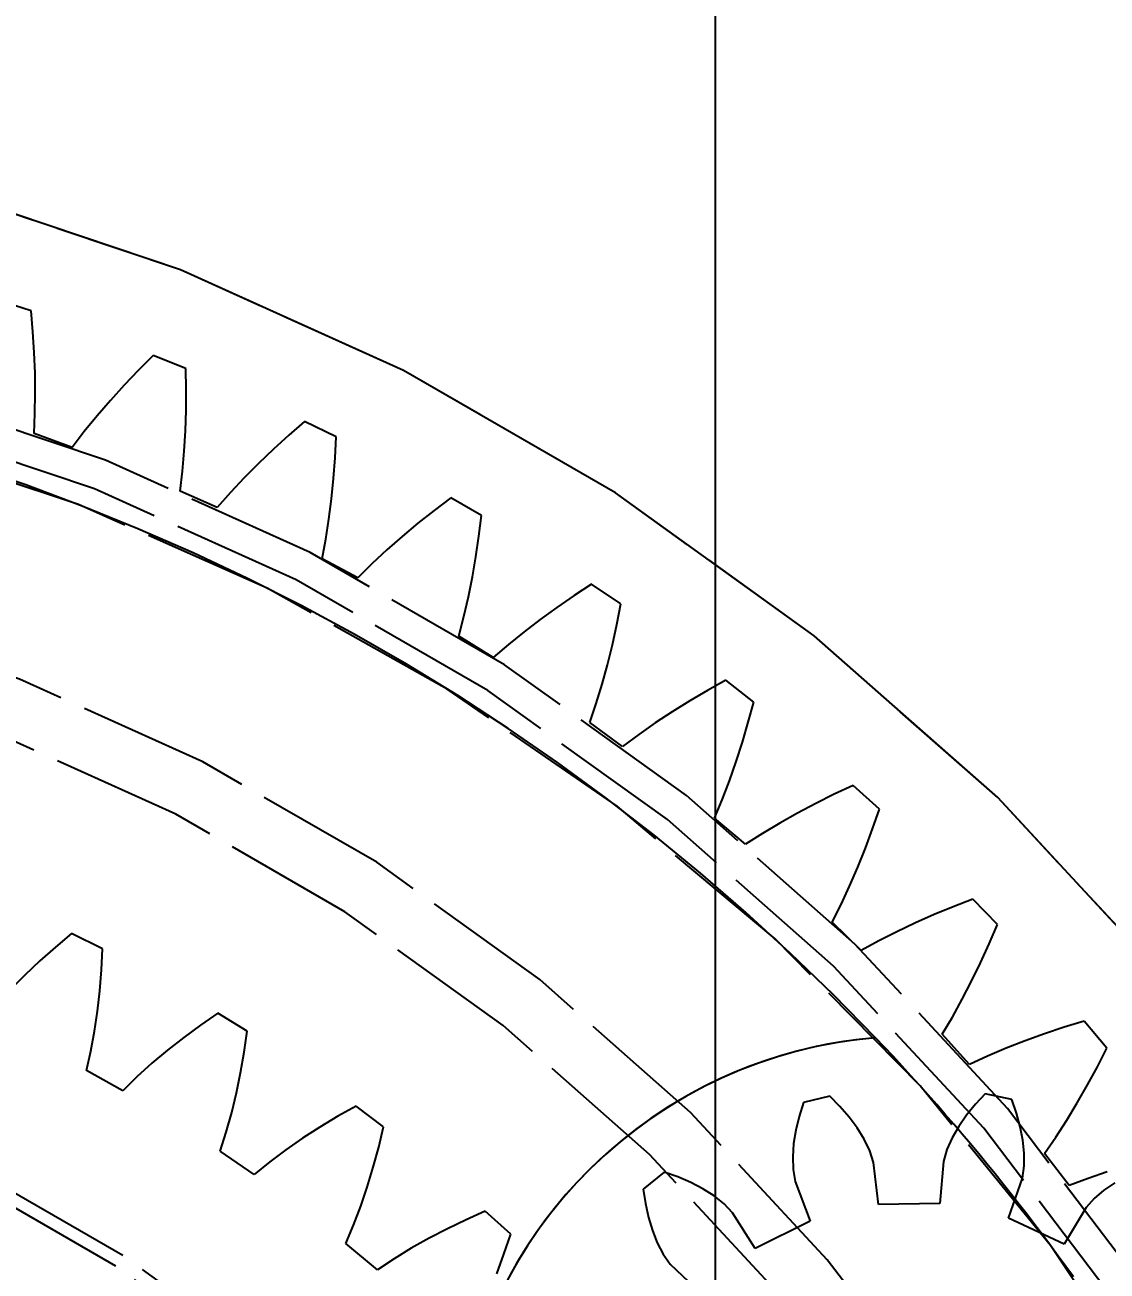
# Model space of a CAD drawing. Header units: millimetres. Extents: x -9 to 234, y -53 to 196.
# Drawn here: x 32.5 to 43.08, y 158.25 to 170.44 of the extents above; entities that cross this region are included whole.
import ezdxf

# ---------------------------------------------------------------- set-up
doc = ezdxf.new("R2010")
doc.units = ezdxf.units.MM
doc.linetypes.add('DASHED', pattern=[1.524, 1.27, -0.254])
for name, color, linetype in [('DIMS', 3, 'CONTINUOUS'), ('HIDDEN', 8, 'DASHED'), ('VISIBLE', 7, 'CONTINUOUS')]:
    doc.layers.add(name, color=color, linetype=linetype)
doc.styles.add('OpenSansCondensed-Light', font='OpenSansCondensed-Light.ttf')
doc.dimstyles.new('EZDXF', dxfattribs={"dimtxt": 0.25, "dimasz": 0.175, "dimexe": 0.375, "dimexo": 0.125, "dimgap": 0.1, "dimtad": 1, "dimlfac": 100, "dimzin": 12, "dimdsep": 46, "dimtxsty": 'OpenSansCondensed-Light', "dimblk": 'ARCHTICK', "dimcen": 2.5, "dimazin": 3, "dimtfac": 0.5, "dimtmove": 2, "dimatfit": 3})

# ---------------------------------------------------------------- blocks, each defined once
blk = doc.blocks.new('_ARCHTICK')
at = {"color": 0, "linetype": 'BYBLOCK', "const_width": 0.15}
blk.add_lwpolyline([(-0.5, -0.5), (0.5, 0.5)], dxfattribs=at)

msp = doc.modelspace()

# ---------------------------------------------------------------- linework, layer by layer
at = {"layer": 'HIDDEN'}
for points in [[(49.25, 145.7), (49.13074, 148.08963), (48.77414, 150.45551), (48.18375, 152.77412), (47.36543, 155.02244), (46.32732, 157.1781), (45.07973, 159.21968), (43.63507, 161.1269), (42.00768, 162.8808), (40.21376, 164.46396), (38.27111, 165.86062), (36.19906, 167.05692), (34.01818, 168.04097), (31.75017, 168.80298), (29.41756, 169.33539), (27.04352, 169.63289), (24.65166, 169.69254), (22.26575, 169.51374), (19.9095, 169.09827), (17.60632, 168.45026), (15.37911, 167.57614), (13.25, 166.48461)], [(49.25, 145.7), (49.13074, 148.08963), (48.77414, 150.45551), (48.18375, 152.77412), (47.36543, 155.02244), (46.32732, 157.1781), (45.07973, 159.21968), (43.63507, 161.1269), (42.00768, 162.8808), (40.21376, 164.46396), (38.27111, 165.86062), (36.19906, 167.05692), (34.01818, 168.04097), (31.75017, 168.80298), (29.41756, 169.33539), (27.04352, 169.63289), (24.65166, 169.69254), (22.26575, 169.51374), (19.9095, 169.09827), (17.60632, 168.45026), (15.37911, 167.57614), (13.25, 166.48461)], [(49.25, 145.7), (49.13074, 148.08963), (48.77414, 150.45551), (48.18375, 152.77412), (47.36543, 155.02244), (46.32732, 157.1781), (45.07973, 159.21968), (43.63507, 161.1269), (42.00768, 162.8808), (40.21376, 164.46396), (38.27111, 165.86062), (36.19906, 167.05692), (34.01818, 168.04097), (31.75017, 168.80298), (29.41756, 169.33539), (27.04352, 169.63289), (24.65166, 169.69254), (22.26575, 169.51374), (19.9095, 169.09827), (17.60632, 168.45026), (15.37911, 167.57614), (13.25, 166.48461)], [(49.25, 145.7), (49.13074, 148.08963), (48.77414, 150.45551), (48.18375, 152.77412), (47.36543, 155.02244), (46.32732, 157.1781), (45.07973, 159.21968), (43.63507, 161.1269), (42.00768, 162.8808), (40.21376, 164.46396), (38.27111, 165.86062), (36.19906, 167.05692), (34.01818, 168.04097), (31.75017, 168.80298), (29.41756, 169.33539), (27.04352, 169.63289), (24.65166, 169.69254), (22.26575, 169.51374), (19.9095, 169.09827), (17.60632, 168.45026), (15.37911, 167.57614), (13.25, 166.48461)], [(49.25, 145.7), (49.13074, 148.08963), (48.77414, 150.45551), (48.18375, 152.77412), (47.36543, 155.02244), (46.32732, 157.1781), (45.07973, 159.21968), (43.63507, 161.1269), (42.00768, 162.8808), (40.21376, 164.46396), (38.27111, 165.86062), (36.19906, 167.05692), (34.01818, 168.04097), (31.75017, 168.80298), (29.41756, 169.33539), (27.04352, 169.63289), (24.65166, 169.69254), (22.26575, 169.51374), (19.9095, 169.09827), (17.60632, 168.45026), (15.37911, 167.57614), (13.25, 166.48461)], [(47.25, 145.7), (47.14068, 147.89049), (46.81379, 150.05922), (46.2726, 152.18461), (45.52248, 154.24557), (44.57087, 156.22159), (43.42725, 158.09304), (42.10298, 159.84133), (40.61121, 161.44907), (38.96678, 162.90029), (37.18602, 164.18057), (35.28663, 165.27718), (33.2875, 166.17922), (31.20849, 166.87773), (29.07026, 167.36577), (26.89406, 167.63848), (24.70152, 167.69316), (22.51444, 167.52926), (20.35454, 167.14841), (18.24329, 166.5544), (16.20168, 165.75313), (14.25, 164.75256), (12.40764, 163.56264)], [(47.25, 145.7), (47.14068, 147.89049), (46.81379, 150.05922), (46.2726, 152.18461), (45.52248, 154.24557), (44.57087, 156.22159), (43.42725, 158.09304), (42.10298, 159.84133), (40.61121, 161.44907), (38.96678, 162.90029), (37.18602, 164.18057), (35.28663, 165.27718), (33.2875, 166.17922), (31.20849, 166.87773), (29.07026, 167.36577), (26.89406, 167.63848), (24.70152, 167.69316), (22.51444, 167.52926), (20.35454, 167.14841), (18.24329, 166.5544), (16.20168, 165.75313), (14.25, 164.75256), (12.40764, 163.56264)], [(32.5604, 167.63909), (32.23123, 167.74604)], [(32.5604, 167.63909), (32.23123, 167.74604)], [(32.5776, 167.43557), (32.5604, 167.63909)], [(32.5776, 167.43557), (32.5604, 167.63909)], [(32.59004, 167.23338), (32.5776, 167.43557)], [(32.59004, 167.23338), (32.5776, 167.43557)], [(46.95, 145.7), (46.84217, 147.86062), (46.51974, 149.99977), (45.98593, 152.09619), (45.24603, 154.12904), (44.30741, 156.07811), (43.17938, 157.92405), (41.87316, 159.64849), (40.40174, 161.23431), (38.77973, 162.66574), (37.02325, 163.92856), (35.14977, 165.01022), (33.1779, 165.89996), (31.12724, 166.58895), (29.01817, 167.07033), (26.87164, 167.33932), (24.709, 167.39326), (22.55174, 167.23159), (20.4213, 166.85594), (18.33884, 166.27002), (16.32507, 165.47968), (14.4, 164.49275), (12.58276, 163.31905)], [(46.95, 145.7), (46.84217, 147.86062), (46.51974, 149.99977), (45.98593, 152.09619), (45.24603, 154.12904), (44.30741, 156.07811), (43.17938, 157.92405), (41.87316, 159.64849), (40.40174, 161.23431), (38.77973, 162.66574), (37.02325, 163.92856), (35.14977, 165.01022), (33.1779, 165.89996), (31.12724, 166.58895), (29.01817, 167.07033), (26.87164, 167.33932), (24.709, 167.39326), (22.55174, 167.23159), (20.4213, 166.85594), (18.33884, 166.27002), (16.32507, 165.47968), (14.4, 164.49275), (12.58276, 163.31905)], [(46.95, 145.7), (46.84217, 147.86062), (46.51974, 149.99977), (45.98593, 152.09619), (45.24603, 154.12904), (44.30741, 156.07811), (43.17938, 157.92405), (41.87316, 159.64849), (40.40174, 161.23431), (38.77973, 162.66574), (37.02325, 163.92856), (35.14977, 165.01022), (33.1779, 165.89996), (31.12724, 166.58895), (29.01817, 167.07033), (26.87164, 167.33932), (24.709, 167.39326), (22.55174, 167.23159), (20.4213, 166.85594), (18.33884, 166.27002), (16.32507, 165.47968), (14.4, 164.49275), (12.58276, 163.31905)], [(46.95, 145.7), (46.84217, 147.86062), (46.51974, 149.99977), (45.98593, 152.09619), (45.24603, 154.12904), (44.30741, 156.07811), (43.17938, 157.92405), (41.87316, 159.64849), (40.40174, 161.23431), (38.77973, 162.66574), (37.02325, 163.92856), (35.14977, 165.01022), (33.1779, 165.89996), (31.12724, 166.58895), (29.01817, 167.07033), (26.87164, 167.33932), (24.709, 167.39326), (22.55174, 167.23159), (20.4213, 166.85594), (18.33884, 166.27002), (16.32507, 165.47968), (14.4, 164.49275), (12.58276, 163.31905)], [(43.64739, 156.82591), (42.52383, 158.50097), (41.24824, 160.06337), (39.83185, 161.49936), (38.28712, 162.7963), (36.62766, 163.94277), (34.86807, 164.9287), (33.02382, 165.74539), (31.11116, 166.38567), (29.14692, 166.84389), (27.14837, 167.11603), (25.13313, 167.19968), (23.11891, 167.09412), (21.12344, 166.80027), (19.16429, 166.32072), (17.25871, 165.65969), (15.42345, 164.823), (13.67468, 163.818)], [(32.59754, 167.0326), (32.59004, 167.23338)], [(32.59754, 167.0326), (32.59004, 167.23338)], [(33.75208, 167.20535), (33.60809, 167.06051)], [(33.75208, 167.20535), (33.60809, 167.06051)], [(34.07299, 167.0757), (33.75208, 167.20535)], [(34.07299, 167.0757), (33.75208, 167.20535)], [(33.60809, 167.06051), (33.4686, 166.91361)], [(33.60809, 167.06051), (33.4686, 166.91361)], [(34.07595, 166.87148), (34.07299, 167.0757)], [(34.07595, 166.87148), (34.07299, 167.0757)], [(32.59992, 166.83337), (32.59754, 167.0326)], [(32.59992, 166.83337), (32.59754, 167.0326)], [(32.59692, 166.6358), (32.59992, 166.83337)], [(32.59692, 166.6358), (32.59992, 166.83337)], [(33.4686, 166.91361), (33.33379, 166.76463)], [(33.4686, 166.91361), (33.33379, 166.76463)], [(34.07425, 166.66891), (34.07595, 166.87148)], [(34.07425, 166.66891), (34.07595, 166.87148)], [(33.33379, 166.76463), (33.2039, 166.61354)], [(33.33379, 166.76463), (33.2039, 166.61354)], [(32.58821, 166.44008), (32.59692, 166.6358)], [(32.58821, 166.44008), (32.59692, 166.6358)], [(33.2039, 166.61354), (33.07921, 166.46027)], [(33.2039, 166.61354), (33.07921, 166.46027)], [(34.06773, 166.4681), (34.07425, 166.66891)], [(34.06773, 166.4681), (34.07425, 166.66891)], [(35.23151, 166.55989), (35.07776, 166.42544)], [(35.23151, 166.55989), (35.07776, 166.42544)], [(35.54259, 166.40817), (35.23151, 166.55989)], [(35.54259, 166.40817), (35.23151, 166.55989)], [(32.96007, 166.30473), (32.58821, 166.44008)], [(32.96007, 166.30473), (32.58821, 166.44008)], [(33.07921, 166.46027), (32.96007, 166.30473)], [(33.07921, 166.46027), (32.96007, 166.30473)], [(34.05621, 166.26918), (34.06773, 166.4681)], [(34.05621, 166.26918), (34.06773, 166.4681)], [(35.07776, 166.42544), (34.92836, 166.28863)], [(35.07776, 166.42544), (34.92836, 166.28863)], [(35.5313, 166.20424), (35.54259, 166.40817)], [(35.5313, 166.20424), (35.54259, 166.40817)], [(34.03943, 166.07231), (34.05621, 166.26918)], [(34.03943, 166.07231), (34.05621, 166.26918)], [(34.92836, 166.28863), (34.78349, 166.14942)], [(34.92836, 166.28863), (34.78349, 166.14942)], [(35.51547, 166.00228), (35.5313, 166.20424)], [(35.51547, 166.00228), (35.5313, 166.20424)], [(40.81396, 160.53284), (40.40238, 160.95305), (39.97945, 161.36184), (39.5455, 161.75891), (39.10085, 162.14396), (38.64583, 162.51671), (38.18079, 162.87686), (37.70607, 163.22416), (37.22203, 163.55835), (36.72902, 163.87916), (36.22743, 164.18638), (35.71761, 164.47975), (35.19997, 164.75907), (34.67487, 165.02412), (34.14273, 165.27471), (33.60392, 165.51065), (33.05886, 165.73177), (32.50796, 165.93788), (31.95163, 166.12886)], [(34.01709, 165.87767), (34.03943, 166.07231)], [(34.01709, 165.87767), (34.03943, 166.07231)], [(34.78349, 166.14942), (34.64338, 166.00776)], [(34.78349, 166.14942), (34.64338, 166.00776)], [(34.64338, 166.00776), (34.5083, 165.86356)], [(34.64338, 166.00776), (34.5083, 165.86356)], [(35.49496, 165.80242), (35.51547, 166.00228)], [(35.49496, 165.80242), (35.51547, 166.00228)], [(34.3786, 165.71671), (34.01709, 165.87767)], [(34.3786, 165.71671), (34.01709, 165.87767)], [(34.5083, 165.86356), (34.3786, 165.71671)], [(34.5083, 165.86356), (34.3786, 165.71671)], [(35.46959, 165.60479), (35.49496, 165.80242)], [(35.46959, 165.60479), (35.49496, 165.80242)], [(36.6623, 165.81281), (36.49956, 165.68941)], [(36.6623, 165.81281), (36.49956, 165.68941)], [(36.96205, 165.63975), (36.6623, 165.81281)], [(36.96205, 165.63975), (36.6623, 165.81281)], [(35.43912, 165.40956), (35.46959, 165.60479)], [(35.43912, 165.40956), (35.46959, 165.60479)], [(36.49956, 165.68941), (36.34098, 165.56335)], [(36.49956, 165.68941), (36.34098, 165.56335)], [(36.93656, 165.4371), (36.96205, 165.63975)], [(36.93656, 165.4371), (36.96205, 165.63975)], [(36.34098, 165.56335), (36.18675, 165.43459)], [(36.34098, 165.56335), (36.18675, 165.43459)], [(44.95, 145.7), (44.85211, 147.66149), (44.5594, 149.60348), (44.07478, 151.50668), (43.40308, 153.35217), (42.55096, 155.1216), (41.5269, 156.79741), (40.34108, 158.36292), (39.00527, 159.80258), (37.53275, 161.10208), (35.93816, 162.24851), (34.23735, 163.23047), (32.44722, 164.03821), (30.58556, 164.6637), (28.67087, 165.10071), (26.72218, 165.34491), (24.75887, 165.39388), (22.80043, 165.24711), (20.86634, 164.90608), (18.97581, 164.37417), (17.14764, 163.65667), (15.4, 162.7607), (13.75025, 161.69518)], [(44.95, 145.7), (44.85211, 147.66149), (44.5594, 149.60348), (44.07478, 151.50668), (43.40308, 153.35217), (42.55096, 155.1216), (41.5269, 156.79741), (40.34108, 158.36292), (39.00527, 159.80258), (37.53275, 161.10208), (35.93816, 162.24851), (34.23735, 163.23047), (32.44722, 164.03821), (30.58556, 164.6637), (28.67087, 165.10071), (26.72218, 165.34491), (24.75887, 165.39388), (22.80043, 165.24711), (20.86634, 164.90608), (18.97581, 164.37417), (17.14764, 163.65667), (15.4, 162.7607), (13.75025, 161.69518)], [(44.95, 145.7), (44.85211, 147.66149), (44.5594, 149.60348), (44.07478, 151.50668), (43.40308, 153.35217), (42.55096, 155.1216), (41.5269, 156.79741), (40.34108, 158.36292), (39.00527, 159.80258), (37.53275, 161.10208), (35.93816, 162.24851), (34.23735, 163.23047), (32.44722, 164.03821), (30.58556, 164.6637), (28.67087, 165.10071), (26.72218, 165.34491), (24.75887, 165.39388), (22.80043, 165.24711), (20.86634, 164.90608), (18.97581, 164.37417), (17.14764, 163.65667), (15.4, 162.7607), (13.75025, 161.69518)], [(44.95, 145.7), (44.85211, 147.66149), (44.5594, 149.60348), (44.07478, 151.50668), (43.40308, 153.35217), (42.55096, 155.1216), (41.5269, 156.79741), (40.34108, 158.36292), (39.00527, 159.80258), (37.53275, 161.10208), (35.93816, 162.24851), (34.23735, 163.23047), (32.44722, 164.03821), (30.58556, 164.6637), (28.67087, 165.10071), (26.72218, 165.34491), (24.75887, 165.39388), (22.80043, 165.24711), (20.86634, 164.90608), (18.97581, 164.37417), (17.14764, 163.65667), (15.4, 162.7607), (13.75025, 161.69518)], [(35.40325, 165.21695), (35.43912, 165.40956)], [(35.40325, 165.21695), (35.43912, 165.40956)], [(36.18675, 165.43459), (36.0371, 165.30304)], [(36.18675, 165.43459), (36.0371, 165.30304)], [(36.90668, 165.23674), (36.93656, 165.4371)], [(36.90668, 165.23674), (36.93656, 165.4371)], [(35.75266, 165.03117), (35.40325, 165.21695)], [(35.75266, 165.03117), (35.40325, 165.21695)], [(36.0371, 165.30304), (35.89228, 165.16861)], [(36.0371, 165.30304), (35.89228, 165.16861)], [(36.87228, 165.0388), (36.90668, 165.23674)], [(36.87228, 165.0388), (36.90668, 165.23674)], [(35.89228, 165.16861), (35.75266, 165.03117)], [(35.89228, 165.16861), (35.75266, 165.03117)], [(36.83318, 164.84342), (36.87228, 165.0388)], [(36.83318, 164.84342), (36.87228, 165.0388)], [(37.86654, 164.85598), (37.69956, 164.7413)], [(37.86654, 164.85598), (37.69956, 164.7413)], [(38.0375, 164.96773), (37.86654, 164.85598)], [(38.0375, 164.96773), (37.86654, 164.85598)], [(38.32444, 164.77418), (38.0375, 164.96773)], [(38.32444, 164.77418), (38.0375, 164.96773)], [(44.375, 145.7), (44.27996, 147.60424), (43.9958, 149.48954), (43.52533, 151.33719), (42.87323, 153.12882), (42.04599, 154.84661), (41.05182, 156.4735), (39.9006, 157.99331), (38.60378, 159.39095), (37.17424, 160.65253), (35.6262, 161.7655), (33.97503, 162.7188), (32.23715, 163.50296), (30.42982, 164.11019), (28.57102, 164.53445), (26.67921, 164.77152), (24.7732, 164.81906), (22.87193, 164.67657), (20.99429, 164.3455), (19.15894, 163.82911), (17.38413, 163.13255), (15.6875, 162.26274), (14.0859, 161.22831), (12.59526, 160.03957)], [(44.375, 145.7), (44.27996, 147.60424), (43.9958, 149.48954), (43.52533, 151.33719), (42.87323, 153.12882), (42.04599, 154.84661), (41.05182, 156.4735), (39.9006, 157.99331), (38.60378, 159.39095), (37.17424, 160.65253), (35.6262, 161.7655), (33.97503, 162.7188), (32.23715, 163.50296), (30.42982, 164.11019), (28.57102, 164.53445), (26.67921, 164.77152), (24.7732, 164.81906), (22.87193, 164.67657), (20.99429, 164.3455), (19.15894, 163.82911), (17.38413, 163.13255), (15.6875, 162.26274), (14.0859, 161.22831), (12.59526, 160.03957)], [(36.78917, 164.6508), (36.83318, 164.84342)], [(36.78917, 164.6508), (36.83318, 164.84342)], [(37.69956, 164.7413), (37.53672, 164.62361)], [(37.69956, 164.7413), (37.53672, 164.62361)], [(38.28488, 164.57381), (38.32444, 164.77418)], [(38.28488, 164.57381), (38.32444, 164.77418)], [(36.73995, 164.46116), (36.78917, 164.6508)], [(36.73995, 164.46116), (36.78917, 164.6508)], [(37.53672, 164.62361), (37.37826, 164.50282)], [(37.53672, 164.62361), (37.37826, 164.50282)], [(37.37826, 164.50282), (37.22442, 164.37882)], [(37.37826, 164.50282), (37.22442, 164.37882)], [(38.2411, 164.37602), (38.28488, 164.57381)], [(38.2411, 164.37602), (38.28488, 164.57381)], [(37.07555, 164.25145), (36.73995, 164.46116)], [(37.07555, 164.25145), (36.73995, 164.46116)], [(37.22442, 164.37882), (37.07555, 164.25145)], [(37.22442, 164.37882), (37.07555, 164.25145)], [(38.19297, 164.18096), (38.2411, 164.37602)], [(38.19297, 164.18096), (38.2411, 164.37602)], [(38.14034, 163.98878), (38.19297, 164.18096)], [(38.14034, 163.98878), (38.19297, 164.18096)], [(39.3504, 164.02878), (39.17206, 163.92924)], [(39.3504, 164.02878), (39.17206, 163.92924)], [(39.62314, 163.81569), (39.3504, 164.02878)], [(39.62314, 163.81569), (39.3504, 164.02878)], [(38.083, 163.7997), (38.14034, 163.98878)], [(38.083, 163.7997), (38.14034, 163.98878)], [(39.17206, 163.92924), (38.99748, 163.82648)], [(39.17206, 163.92924), (38.99748, 163.82648)], [(38.02068, 163.61396), (38.083, 163.7997)], [(38.02068, 163.61396), (38.083, 163.7997)], [(38.99748, 163.82648), (38.82684, 163.72043)], [(38.99748, 163.82648), (38.82684, 163.72043)], [(39.5697, 163.61857), (39.62314, 163.81569)], [(39.5697, 163.61857), (39.62314, 163.81569)], [(38.82684, 163.72043), (38.66033, 163.61099)], [(38.82684, 163.72043), (38.66033, 163.61099)], [(38.34083, 163.38135), (38.02068, 163.61396)], [(38.34083, 163.38135), (38.02068, 163.61396)], [(38.66033, 163.61099), (38.49822, 163.49803)], [(38.66033, 163.61099), (38.49822, 163.49803)], [(39.51223, 163.42432), (39.5697, 163.61857)], [(39.51223, 163.42432), (39.5697, 163.61857)], [(38.49822, 163.49803), (38.34083, 163.38135)], [(38.49822, 163.49803), (38.34083, 163.38135)], [(39.45061, 163.23308), (39.51223, 163.42432)], [(39.45061, 163.23308), (39.51223, 163.42432)], [(39.38471, 163.04505), (39.45061, 163.23308)], [(39.38471, 163.04505), (39.45061, 163.23308)], [(39.31431, 162.86043), (39.38471, 163.04505)], [(39.31431, 162.86043), (39.38471, 163.04505)], [(40.40976, 162.91368), (40.22843, 162.82335)], [(40.40976, 162.91368), (40.22843, 162.82335)], [(40.59461, 163.00054), (40.40976, 162.91368)], [(40.59461, 163.00054), (40.40976, 162.91368)], [(40.85182, 162.76895), (40.59461, 163.00054)], [(40.85182, 162.76895), (40.59461, 163.00054)], [(39.23918, 162.67948), (39.31431, 162.86043)], [(39.23918, 162.67948), (39.31431, 162.86043)], [(40.22843, 162.82335), (40.05081, 162.72946)], [(40.22843, 162.82335), (40.05081, 162.72946)], [(39.54233, 162.42511), (39.23918, 162.67948)], [(39.54233, 162.42511), (39.23918, 162.67948)], [(40.05081, 162.72946), (39.87707, 162.6319)], [(40.05081, 162.72946), (39.87707, 162.6319)], [(40.78475, 162.57603), (40.85182, 162.76895)], [(40.78475, 162.57603), (40.85182, 162.76895)], [(39.87707, 162.6319), (39.70748, 162.53052)], [(39.87707, 162.6319), (39.70748, 162.53052)], [(40.71387, 162.38626), (40.78475, 162.57603)], [(40.71387, 162.38626), (40.78475, 162.57603)], [(39.70748, 162.53052), (39.54233, 162.42511)], [(39.70748, 162.53052), (39.54233, 162.42511)], [(40.63907, 162.19979), (40.71387, 162.38626)], [(40.63907, 162.19979), (40.71387, 162.38626)], [(40.5602, 162.01681), (40.63907, 162.19979)], [(40.5602, 162.01681), (40.63907, 162.19979)], [(40.47711, 161.83755), (40.5602, 162.01681)], [(40.47711, 161.83755), (40.5602, 162.01681)], [(40.38953, 161.66228), (40.47711, 161.83755)], [(40.38953, 161.66228), (40.47711, 161.83755)], [(41.57359, 161.81425), (41.38641, 161.73679)], [(41.57359, 161.81425), (41.38641, 161.73679)], [(41.76405, 161.88801), (41.57359, 161.81425)], [(41.76405, 161.88801), (41.57359, 161.81425)], [(42.00448, 161.63904), (41.76405, 161.88801)], [(42.00448, 161.63904), (41.76405, 161.88801)], [(41.38641, 161.73679), (41.20267, 161.65553)], [(41.38641, 161.73679), (41.20267, 161.65553)], [(40.6742, 161.38739), (40.38953, 161.66228)], [(40.6742, 161.38739), (40.38953, 161.66228)], [(41.02255, 161.57033), (40.8463, 161.48102)], [(41.02255, 161.57033), (40.8463, 161.48102)], [(41.20267, 161.65553), (41.02255, 161.57033)], [(41.20267, 161.65553), (41.02255, 161.57033)], [(41.92412, 161.45127), (42.00448, 161.63904)], [(41.92412, 161.45127), (42.00448, 161.63904)], [(32.9554, 161.55142), (32.79753, 161.41945)], [(32.9554, 161.55142), (32.79753, 161.41945)], [(33.25616, 161.40166), (32.9554, 161.55142)], [(33.25616, 161.40166), (32.9554, 161.55142)], [(40.8463, 161.48102), (40.6742, 161.38739)], [(40.8463, 161.48102), (40.6742, 161.38739)], [(41.84018, 161.26691), (41.92412, 161.45127)], [(41.84018, 161.26691), (41.92412, 161.45127)], [(32.79753, 161.41945), (32.64524, 161.28438)], [(32.79753, 161.41945), (32.64524, 161.28438)], [(33.24599, 161.19615), (33.25616, 161.40166)], [(33.24599, 161.19615), (33.25616, 161.40166)], [(32.64524, 161.28438), (32.49883, 161.14615)], [(32.64524, 161.28438), (32.49883, 161.14615)], [(33.22998, 160.99322), (33.24599, 161.19615)], [(33.22998, 160.99322), (33.24599, 161.19615)], [(41.75255, 161.08611), (41.84018, 161.26691)], [(41.75255, 161.08611), (41.84018, 161.26691)], [(32.49883, 161.14615), (32.35867, 161.00465)], [(32.49883, 161.14615), (32.35867, 161.00465)], [(41.66111, 160.90908), (41.75255, 161.08611)], [(41.66111, 160.90908), (41.75255, 161.08611)], [(33.2079, 160.79307), (33.22998, 160.99322)], [(33.2079, 160.79307), (33.22998, 160.99322)], [(41.56571, 160.73605), (41.66111, 160.90908)], [(41.56571, 160.73605), (41.66111, 160.90908)], [(34.67982, 157.52463), (33.45561, 158.40477), (32.14985, 159.15866), (30.77551, 159.77878), (29.34626, 160.25898), (27.8763, 160.59449), (26.38024, 160.78197), (24.87294, 160.81956), (23.36939, 160.70689), (21.88453, 160.44507), (20.43312, 160.0367), (19.02959, 159.48586), (17.68787, 158.798), (16.42131, 157.97996)], [(33.17944, 160.59596), (33.2079, 160.79307)], [(33.17944, 160.59596), (33.2079, 160.79307)], [(34.38511, 160.77283), (34.21574, 160.656)], [(34.38511, 160.77283), (34.21574, 160.656)], [(34.67078, 160.59596), (34.38511, 160.77283)], [(34.67078, 160.59596), (34.38511, 160.77283)], [(41.46613, 160.56732), (41.56571, 160.73605)], [(41.46613, 160.56732), (41.56571, 160.73605)], [(34.60235, 157.42747), (33.38819, 158.30039), (32.09316, 159.04808), (30.73012, 159.66311), (29.31261, 160.13936), (27.85472, 160.47212), (26.37095, 160.65806), (24.87604, 160.69534), (23.38484, 160.58359), (21.91219, 160.32392), (20.4727, 159.91891), (19.08069, 159.37259), (17.75, 158.69038), (16.49384, 157.87907)], [(33.14421, 160.40218), (33.17944, 160.59596)], [(33.14421, 160.40218), (33.17944, 160.59596)], [(34.21574, 160.656), (34.05164, 160.53555)], [(34.21574, 160.656), (34.05164, 160.53555)], [(34.64169, 160.39226), (34.67078, 160.59596)], [(34.64169, 160.39226), (34.67078, 160.59596)], [(42.6579, 160.63632), (42.46578, 160.57211)], [(42.6579, 160.63632), (42.46578, 160.57211)], [(42.85304, 160.69662), (42.6579, 160.63632)], [(42.85304, 160.69662), (42.6579, 160.63632)], [(43.07552, 160.43148), (42.85304, 160.69662)], [(43.07552, 160.43148), (42.85304, 160.69662)], [(34.05164, 160.53555), (33.8931, 160.41142)], [(34.05164, 160.53555), (33.8931, 160.41142)], [(40.81396, 160.53284), (40.61947, 160.5125), (40.42605, 160.48372), (40.23407, 160.44658), (40.04387, 160.40112), (39.85584, 160.34745), (39.67031, 160.28565), (39.48764, 160.21586), (39.30818, 160.13819), (39.13226, 160.0528), (38.96021, 159.95985), (38.79237, 159.85951), (38.62904, 159.75198), (38.47055, 159.63745), (38.31717, 159.51614), (38.16921, 159.38829), (38.02695, 159.25413), (37.89064, 159.11391), (37.76056, 158.9679), (37.63695, 158.81638), (37.52003, 158.65964), (37.41004, 158.49796), (37.30717, 158.33165), (37.21162, 158.16104)], [(40.81396, 160.53284), (40.65662, 160.51704), (40.49994, 160.49573), (40.3441, 160.46892), (40.1893, 160.43666), (40.03573, 160.39898), (39.88358, 160.35592), (39.73303, 160.30755), (39.58428, 160.25391), (39.4375, 160.19509), (39.29288, 160.13114), (39.1506, 160.06215), (39.01083, 159.9882), (38.87374, 159.90939), (38.73951, 159.82582), (38.60829, 159.73757), (38.48026, 159.64477), (38.35556, 159.54754), (38.23436, 159.44597), (38.11681, 159.34022), (38.00304, 159.2304), (37.8932, 159.11665), (37.78742, 158.99911), (37.68584, 158.87793), (37.58858, 158.75325), (37.49576, 158.62523), (37.40749, 158.49403), (37.32389, 158.35981), (37.24505, 158.22274)], [(42.74714, 158.194), (42.67331, 158.29676), (42.59887, 158.39908), (42.52383, 158.50097), (42.44819, 158.60241), (42.37196, 158.70341), (42.29513, 158.80395), (42.21771, 158.90404), (42.13971, 159.00367), (42.06112, 159.10285), (41.98195, 159.20156), (41.90219, 159.2998), (41.82186, 159.39757), (41.74096, 159.49486), (41.65949, 159.59168), (41.57745, 159.68801), (41.49484, 159.78387), (41.41167, 159.87923), (41.32794, 159.9741), (41.24365, 160.06848), (41.15881, 160.16236), (41.07341, 160.25574), (40.98747, 160.34862), (40.90099, 160.44098), (40.81396, 160.53284)], [(41.73092, 160.27324), (41.46613, 160.56732)], [(41.73092, 160.27324), (41.46613, 160.56732)], [(42.27681, 160.50386), (42.09119, 160.43143)], [(42.27681, 160.50386), (42.09119, 160.43143)], [(42.46578, 160.57211), (42.27681, 160.50386)], [(42.46578, 160.57211), (42.27681, 160.50386)], [(33.10159, 160.21215), (33.14421, 160.40218)], [(33.10159, 160.21215), (33.14421, 160.40218)], [(33.8931, 160.41142), (33.74049, 160.28346)], [(33.8931, 160.41142), (33.74049, 160.28346)], [(34.60702, 160.19168), (34.64169, 160.39226)], [(34.60702, 160.19168), (34.64169, 160.39226)], [(41.90913, 160.35464), (41.73092, 160.27324)], [(41.90913, 160.35464), (41.73092, 160.27324)], [(42.09119, 160.43143), (41.90913, 160.35464)], [(42.09119, 160.43143), (41.90913, 160.35464)], [(42.98226, 160.24977), (43.07552, 160.43148)], [(42.98226, 160.24977), (43.07552, 160.43148)], [(33.74049, 160.28346), (33.59428, 160.15149)], [(33.74049, 160.28346), (33.59428, 160.15149)], [(42.88566, 160.07171), (42.98226, 160.24977)], [(42.88566, 160.07171), (42.98226, 160.24977)], [(33.45515, 160.01522), (33.10159, 160.21215)], [(33.45515, 160.01522), (33.10159, 160.21215)], [(33.59428, 160.15149), (33.45515, 160.01522)], [(33.59428, 160.15149), (33.45515, 160.01522)], [(34.56656, 159.99443), (34.60702, 160.19168)], [(34.56656, 159.99443), (34.60702, 160.19168)], [(34.52004, 159.80078), (34.56656, 159.99443)], [(34.52004, 159.80078), (34.56656, 159.99443)], [(41.88593, 159.9862), (41.78921, 159.88227)], [(41.88593, 159.9862), (41.78921, 159.88227)], [(42.14592, 159.93094), (41.88593, 159.9862)], [(42.14592, 159.93094), (41.88593, 159.9862)], [(42.78563, 159.89747), (42.88566, 160.07171)], [(42.78563, 159.89747), (42.88566, 160.07171)], [(35.73689, 159.86565), (35.55746, 159.76495)], [(35.73689, 159.86565), (35.55746, 159.76495)], [(36.00501, 159.66318), (35.73689, 159.86565)], [(36.00501, 159.66318), (35.73689, 159.86565)], [(40.10783, 159.90045), (40.06578, 159.76484)], [(40.10783, 159.90045), (40.06578, 159.76484)], [(40.36605, 159.96346), (40.10783, 159.90045)], [(40.36605, 159.96346), (40.10783, 159.90045)], [(40.46584, 159.86247), (40.36605, 159.96346)], [(40.46584, 159.86247), (40.36605, 159.96346)], [(40.55575, 159.75818), (40.46584, 159.86247)], [(40.55575, 159.75818), (40.46584, 159.86247)], [(41.78921, 159.88227), (41.70246, 159.77533)], [(41.78921, 159.88227), (41.70246, 159.77533)], [(42.19201, 159.79665), (42.14592, 159.93094)], [(42.19201, 159.79665), (42.14592, 159.93094)], [(42.68207, 159.72725), (42.78563, 159.89747)], [(42.68207, 159.72725), (42.78563, 159.89747)], [(34.46708, 159.61108), (34.52004, 159.80078)], [(34.46708, 159.61108), (34.52004, 159.80078)], [(35.55746, 159.76495), (35.38294, 159.66016)], [(35.55746, 159.76495), (35.38294, 159.66016)], [(40.06578, 159.76484), (40.03403, 159.63085)], [(40.06578, 159.76484), (40.03403, 159.63085)], [(40.63511, 159.65092), (40.55575, 159.75818)], [(40.63511, 159.65092), (40.55575, 159.75818)], [(41.70246, 159.77533), (41.62634, 159.66575)], [(41.70246, 159.77533), (41.62634, 159.66575)], [(42.22776, 159.66368), (42.19201, 159.79665)], [(42.22776, 159.66368), (42.19201, 159.79665)], [(35.38294, 159.66016), (35.21362, 159.55118)], [(35.38294, 159.66016), (35.21362, 159.55118)], [(35.95725, 159.46303), (36.00501, 159.66318)], [(35.95725, 159.46303), (36.00501, 159.66318)], [(40.03403, 159.63085), (40.01299, 159.4991)], [(40.03403, 159.63085), (40.01299, 159.4991)], [(40.70293, 159.54102), (40.63511, 159.65092)], [(40.70293, 159.54102), (40.63511, 159.65092)], [(41.62634, 159.66575), (41.56184, 159.55387)], [(41.62634, 159.66575), (41.56184, 159.55387)], [(42.25273, 159.53261), (42.22776, 159.66368)], [(42.25273, 159.53261), (42.22776, 159.66368)], [(42.57483, 159.56129), (42.68207, 159.72725)], [(42.57483, 159.56129), (42.68207, 159.72725)], [(34.40711, 159.42579), (34.46708, 159.61108)], [(34.40711, 159.42579), (34.46708, 159.61108)], [(35.21362, 159.55118), (35.04986, 159.43785)], [(35.21362, 159.55118), (35.04986, 159.43785)], [(40.01299, 159.4991), (40.00342, 159.37031)], [(40.01299, 159.4991), (40.00342, 159.37031)], [(40.7574, 159.42867), (40.70293, 159.54102)], [(40.7574, 159.42867), (40.70293, 159.54102)], [(41.56184, 159.55387), (41.51076, 159.43995)], [(41.56184, 159.55387), (41.51076, 159.43995)], [(42.26615, 159.40416), (42.25273, 159.53261)], [(42.26615, 159.40416), (42.25273, 159.53261)], [(42.46372, 159.39992), (42.57483, 159.56129)], [(42.46372, 159.39992), (42.57483, 159.56129)], [(34.74099, 159.19708), (34.40711, 159.42579)], [(34.74099, 159.19708), (34.40711, 159.42579)], [(35.04986, 159.43785), (34.8921, 159.31993)], [(35.04986, 159.43785), (34.8921, 159.31993)], [(35.90423, 159.2665), (35.95725, 159.46303)], [(35.90423, 159.2665), (35.95725, 159.46303)], [(40.00342, 159.37031), (40.00682, 159.24551)], [(40.00342, 159.37031), (40.00682, 159.24551)], [(40.79298, 159.31365), (40.7574, 159.42867)], [(40.79298, 159.31365), (40.7574, 159.42867)], [(41.51076, 159.43995), (41.47864, 159.32391)], [(41.51076, 159.43995), (41.47864, 159.32391)], [(42.26648, 159.27931), (42.26615, 159.40416)], [(42.26648, 159.27931), (42.26615, 159.40416)], [(42.70735, 159.08809), (42.46372, 159.39992)], [(42.70735, 159.08809), (42.46372, 159.39992)], [(34.8921, 159.31993), (34.74099, 159.19708)], [(34.8921, 159.31993), (34.74099, 159.19708)], [(35.84574, 159.07382), (35.90423, 159.2665)], [(35.84574, 159.07382), (35.90423, 159.2665)], [(40.84229, 158.90267), (40.79298, 159.31365)], [(40.84229, 158.90267), (40.79298, 159.31365)], [(41.47864, 159.32391), (41.44165, 158.91164)], [(41.47864, 159.32391), (41.44165, 158.91164)], [(42.24863, 159.16024), (42.26648, 159.27931)], [(42.24863, 159.16024), (42.26648, 159.27931)], [(38.74833, 159.22051), (38.54303, 159.0517)], [(38.74833, 159.22051), (38.54303, 159.0517)], [(38.88206, 159.17282), (38.74833, 159.22051)], [(38.88206, 159.17282), (38.74833, 159.22051)], [(39.00832, 159.11786), (38.88206, 159.17282)], [(39.00832, 159.11786), (38.88206, 159.17282)], [(40.00682, 159.24551), (40.02823, 159.12702)], [(40.00682, 159.24551), (40.02823, 159.12702)], [(40.02823, 159.12702), (40.17378, 158.73953)], [(40.02823, 159.12702), (40.17378, 158.73953)], [(42.11473, 158.76857), (42.24863, 159.16024)], [(42.11473, 158.76857), (42.24863, 159.16024)], [(42.89081, 159.15686), (42.70735, 159.08809)], [(42.89081, 159.15686), (42.70735, 159.08809)], [(43.07778, 159.22076), (42.89081, 159.15686)], [(43.07778, 159.22076), (42.89081, 159.15686)], [(35.78155, 158.88529), (35.84574, 159.07382)], [(35.78155, 158.88529), (35.84574, 159.07382)], [(38.54303, 159.0517), (38.56398, 158.91128)], [(38.54303, 159.0517), (38.56398, 158.91128)], [(39.12636, 159.05566), (39.00832, 159.11786)], [(39.12636, 159.05566), (39.00832, 159.11786)], [(39.23515, 158.98607), (39.12636, 159.05566)], [(39.23515, 158.98607), (39.12636, 159.05566)], [(43.04557, 159.04307), (42.95012, 158.9626)], [(43.04557, 159.04307), (42.95012, 158.9626)], [(43.15223, 159.11589), (43.04557, 159.04307)], [(43.15223, 159.11589), (43.04557, 159.04307)], [(35.71131, 158.70129), (35.78155, 158.88529)], [(35.71131, 158.70129), (35.78155, 158.88529)], [(38.56398, 158.91128), (38.5935, 158.77678)], [(38.56398, 158.91128), (38.5935, 158.77678)], [(39.33296, 158.90848), (39.23515, 158.98607)], [(39.33296, 158.90848), (39.23515, 158.98607)], [(39.41493, 158.82029), (39.33296, 158.90848)], [(39.41493, 158.82029), (39.33296, 158.90848)], [(41.44165, 158.91164), (40.84229, 158.90267)], [(41.44165, 158.91164), (40.84229, 158.90267)], [(42.95012, 158.9626), (42.87083, 158.87199)], [(42.95012, 158.9626), (42.87083, 158.87199)], [(36.9992, 158.83762), (36.81124, 158.75389)], [(36.9992, 158.83762), (36.81124, 158.75389)], [(37.24749, 158.61126), (36.9992, 158.83762)], [(37.24749, 158.61126), (36.9992, 158.83762)], [(38.5935, 158.77678), (38.63172, 158.64894)], [(38.5935, 158.77678), (38.63172, 158.64894)], [(39.63766, 158.4714), (39.41493, 158.82029)], [(39.63766, 158.4714), (39.41493, 158.82029)], [(42.65863, 158.5166), (42.11473, 158.76857)], [(42.65863, 158.5166), (42.11473, 158.76857)], [(42.87083, 158.87199), (42.65863, 158.5166)], [(42.87083, 158.87199), (42.65863, 158.5166)], [(35.6345, 158.52233), (35.71131, 158.70129)], [(35.6345, 158.52233), (35.71131, 158.70129)], [(36.6278, 158.66565), (36.44915, 158.57276)], [(36.6278, 158.66565), (36.44915, 158.57276)], [(36.81124, 158.75389), (36.6278, 158.66565)], [(36.81124, 158.75389), (36.6278, 158.66565)], [(38.63172, 158.64894), (38.67897, 158.52875)], [(38.63172, 158.64894), (38.67897, 158.52875)], [(40.17378, 158.73953), (39.63766, 158.4714)], [(40.17378, 158.73953), (39.63766, 158.4714)], [(35.94586, 158.26378), (35.6345, 158.52233)], [(35.94586, 158.26378), (35.6345, 158.52233)], [(36.44915, 158.57276), (36.27562, 158.47503)], [(36.44915, 158.57276), (36.27562, 158.47503)], [(37.18147, 158.41638), (37.24749, 158.61126)], [(37.18147, 158.41638), (37.24749, 158.61126)], [(38.67897, 158.52875), (38.73619, 158.41779)], [(38.67897, 158.52875), (38.73619, 158.41779)], [(36.27562, 158.47503), (36.10766, 158.37217)], [(36.27562, 158.47503), (36.10766, 158.37217)], [(37.11054, 158.22558), (37.18147, 158.41638)], [(37.11054, 158.22558), (37.18147, 158.41638)], [(38.73619, 158.41779), (38.80688, 158.32032)], [(38.73619, 158.41779), (38.80688, 158.32032)], [(36.10766, 158.37217), (35.94586, 158.26378)], [(36.10766, 158.37217), (35.94586, 158.26378)], [(38.80688, 158.32032), (39.10615, 158.03436)], [(38.80688, 158.32032), (39.10615, 158.03436)]]:
    msp.add_lwpolyline(points, dxfattribs=at)
at = {"layer": 'VISIBLE'}
msp.add_lwpolyline([(49.25, 145.7), (49.13074, 148.08963), (48.77414, 150.45551), (48.18375, 152.77412), (47.36543, 155.02244), (46.32732, 157.1781), (45.07973, 159.21968), (43.63507, 161.1269), (42.00768, 162.8808), (40.21376, 164.46396), (38.27111, 165.86062), (36.19906, 167.05692), (34.01818, 168.04097), (31.75017, 168.80298), (29.41756, 169.33539), (27.04352, 169.63289), (24.65166, 169.69254), (22.26575, 169.51374), (19.9095, 169.09827), (17.60632, 168.45026), (15.37911, 167.57614), (13.25, 166.48461)], dxfattribs=at)

# ---------------------------------------------------------------- dimensions: what is measured, and where the dimension line sits
at = {"layer": 'DIMS'}
msp.add_linear_dim(base=(25.25, 174.7), p1=(25.25, 145.7), p2=(39.25, 145.7), dimstyle='EZDXF', override={"dimtxt": 1.6, "dimasz": 1, "dimexe": 0.6, "dimexo": 0.5, "dimdec": 2}, dxfattribs=at).render()

doc.saveas('drawing.dxf')
